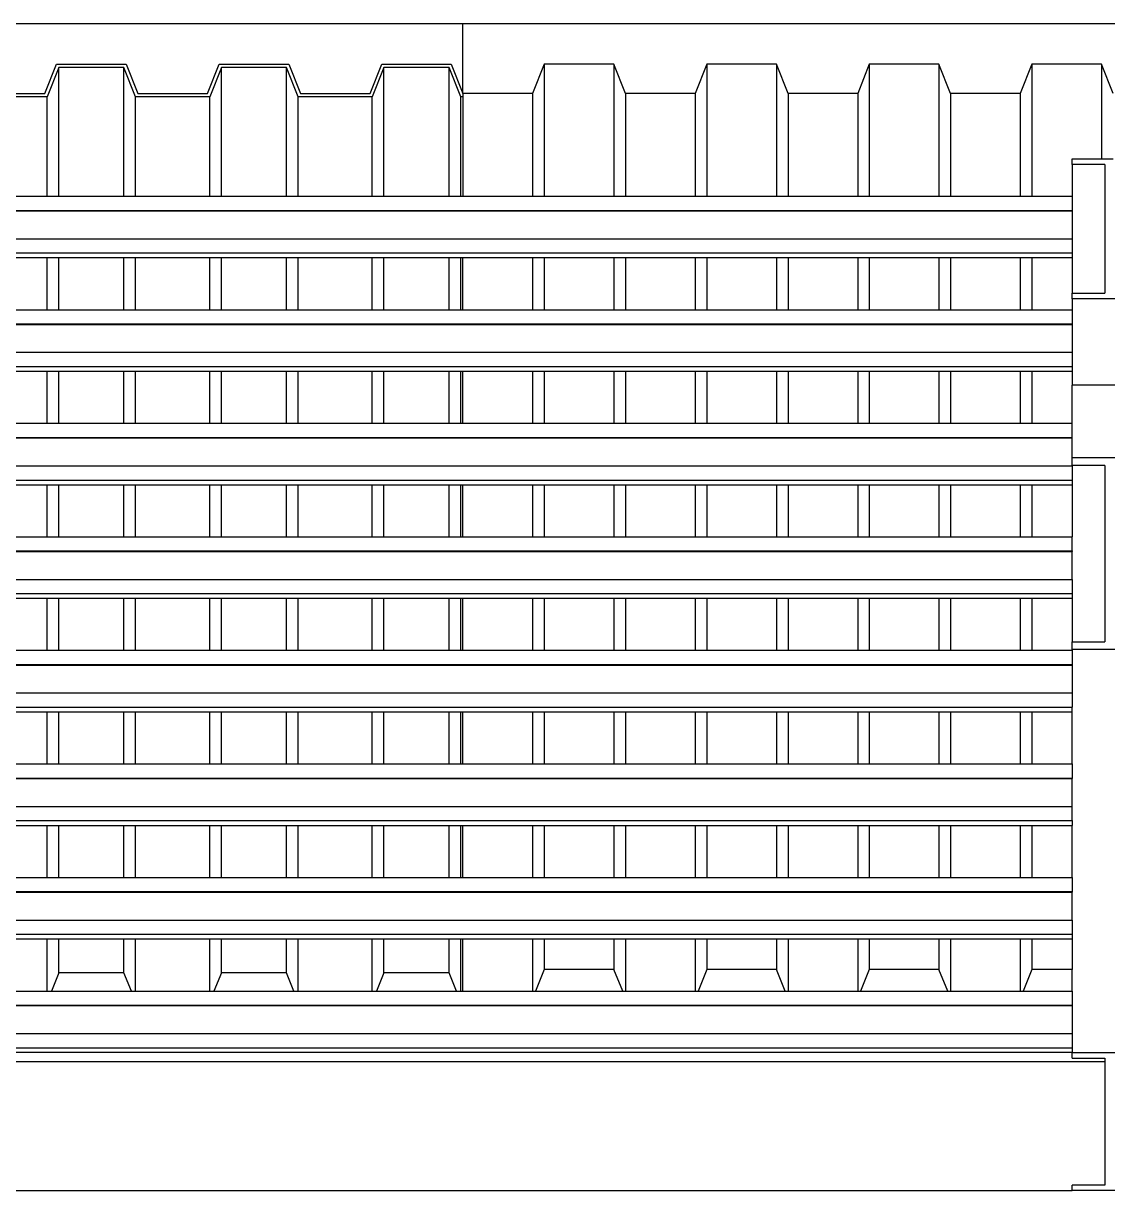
# Model space of a CAD drawing. Extents: x -35.6 to 35.6, y -12.2 to 13.4.
# Drawn here: x -1.867 to 0.016, y 10.833 to 12.861 of the extents above; entities that cross this region are included whole.
import ezdxf

# ---------------------------------------------------------------- set-up
doc = ezdxf.new("R2010")
doc.units = 0
doc.layers.get('0').update_dxf_attribs({"linetype": 'CONTINUOUS'})
doc.layers.add('SECTIONCUTEDGES', color=7, linetype='CONTINUOUS')

msp = doc.modelspace()

# ---------------------------------------------------------------- linework, layer by layer
for p, q in [((-1.8058, 12.5607), (-1.8058, 12.7841)), ((-1.6926, 12.5607), (-1.6926, 12.7841)), ((-1.5234, 12.5607), (-1.5234, 12.7841)), ((-1.4102, 12.5607), (-1.4102, 12.7841)), ((-1.241, 12.5607), (-1.241, 12.7841)), ((-1.1278, 12.5607), (-1.1278, 12.7841)), ((-0.9625, 12.7899), (-0.9625, 12.5607)), ((-0.8415, 12.7899), (-0.8415, 12.5607)), ((-0.6801, 12.7899), (-0.6801, 12.5607)), ((-0.5591, 12.7899), (-0.5591, 12.5607)), ((-0.3977, 12.7899), (-0.3977, 12.5607)), ((-0.2767, 12.7899), (-0.2767, 12.5607)), ((-0.1153, 12.7899), (-0.1153, 12.5607)), ((0.0058, 12.7899), (0.0058, 12.6254)), ((-0.9827, 12.7392), (-0.9827, 12.5607)), ((-0.8213, 12.7392), (-0.8213, 12.5607)), ((-0.7003, 12.7392), (-0.7003, 12.5607)), ((-0.5389, 12.7392), (-0.5389, 12.5607)), ((-0.4179, 12.7392), (-0.4179, 12.5607)), ((-0.2565, 12.7392), (-0.2565, 12.5607)), ((-0.1354, 12.7392), (-0.1354, 12.5607)), ((-1.826, 12.5607), (-1.826, 12.7334)), ((-1.6725, 12.5607), (-1.6725, 12.7334)), ((-1.5436, 12.5607), (-1.5436, 12.7334)), ((-1.39, 12.5607), (-1.39, 12.7334)), ((-1.2612, 12.5607), (-1.2612, 12.7334)), ((-1.1076, 12.5607), (-1.1076, 12.7334)), ((-1.1037, 12.7334), (-1.1037, 12.5607)), ((-0.0452, 12.6154), (-0.0452, 12.5607)), ((-1.9549, 12.5607), (-1.826, 12.5607)), ((-1.826, 12.5607), (-1.8058, 12.5607)), ((-1.8058, 12.5607), (-1.6926, 12.5607)), ((-1.6926, 12.5607), (-1.6725, 12.5607)), ((-1.6725, 12.5607), (-1.5436, 12.5607)), ((-1.5436, 12.5607), (-1.5234, 12.5607)), ((-1.5234, 12.5607), (-1.4102, 12.5607)), ((-1.4102, 12.5607), (-1.39, 12.5607)), ((-1.39, 12.5607), (-1.2612, 12.5607)), ((-1.2612, 12.5607), (-1.241, 12.5607)), ((-1.241, 12.5607), (-1.1278, 12.5607)), ((-1.1278, 12.5607), (-1.1076, 12.5607)), ((-1.1076, 12.5607), (-1.1037, 12.5607)), ((-1.1037, 12.5607), (-0.9827, 12.5607)), ((-0.9827, 12.5607), (-0.9625, 12.5607)), ((-0.9625, 12.5607), (-0.8415, 12.5607)), ((-0.8415, 12.5607), (-0.8213, 12.5607)), ((-0.8213, 12.5607), (-0.7003, 12.5607)), ((-0.7003, 12.5607), (-0.6801, 12.5607)), ((-0.6801, 12.5607), (-0.5591, 12.5607)), ((-0.5591, 12.5607), (-0.5389, 12.5607)), ((-0.5389, 12.5607), (-0.4179, 12.5607)), ((-0.4179, 12.5607), (-0.3977, 12.5607)), ((-0.3977, 12.5607), (-0.2767, 12.5607)), ((-0.2767, 12.5607), (-0.2565, 12.5607)), ((-0.2565, 12.5607), (-0.1354, 12.5607)), ((-0.1354, 12.5607), (-0.1153, 12.5607)), ((-0.1153, 12.5607), (-0.0452, 12.5607)), ((-0.0452, 12.5607), (-0.0452, 12.536)), ((-3.6752, 12.536), (-0.0452, 12.536)), ((-3.6752, 12.5352), (-0.0452, 12.5352)), ((-0.0452, 12.536), (-0.0452, 12.5352)), ((-0.0452, 12.5352), (-0.0452, 12.4867)), ((-3.6752, 12.4867), (-0.0452, 12.4867)), ((-0.0452, 12.4867), (-0.0452, 12.4621)), ((-3.6752, 12.4621), (-0.0452, 12.4621)), ((-1.9549, 12.4538), (-1.826, 12.4538)), ((-1.826, 12.3634), (-1.826, 12.4538)), ((-1.826, 12.4538), (-1.8058, 12.4538)), ((-1.8058, 12.3634), (-1.8058, 12.4538)), ((-1.8058, 12.4538), (-1.6926, 12.4538)), ((-1.6926, 12.3634), (-1.6926, 12.4538)), ((-1.6926, 12.4538), (-1.6725, 12.4538)), ((-1.6725, 12.3634), (-1.6725, 12.4538)), ((-1.6725, 12.4538), (-1.5436, 12.4538)), ((-1.5436, 12.3634), (-1.5436, 12.4538)), ((-1.5436, 12.4538), (-1.5234, 12.4538)), ((-1.5234, 12.3634), (-1.5234, 12.4538)), ((-1.5234, 12.4538), (-1.4102, 12.4538)), ((-1.4102, 12.3634), (-1.4102, 12.4538)), ((-1.4102, 12.4538), (-1.39, 12.4538)), ((-1.39, 12.3634), (-1.39, 12.4538)), ((-1.39, 12.4538), (-1.2612, 12.4538)), ((-1.2612, 12.3634), (-1.2612, 12.4538)), ((-1.2612, 12.4538), (-1.241, 12.4538)), ((-1.241, 12.3634), (-1.241, 12.4538)), ((-1.241, 12.4538), (-1.1278, 12.4538)), ((-1.1278, 12.3634), (-1.1278, 12.4538)), ((-1.1278, 12.4538), (-1.1076, 12.4538)), ((-1.1076, 12.3634), (-1.1076, 12.4538)), ((-1.1076, 12.4538), (-1.1037, 12.4538)), ((-1.1037, 12.3634), (-1.1037, 12.4538)), ((-1.1037, 12.4538), (-0.9827, 12.4538)), ((-0.9827, 12.4538), (-0.9827, 12.3634)), ((-0.9827, 12.4538), (-0.9625, 12.4538)), ((-0.9625, 12.4538), (-0.9625, 12.3634)), ((-0.9625, 12.4538), (-0.8415, 12.4538)), ((-0.8415, 12.4538), (-0.8415, 12.3634)), ((-0.8415, 12.4538), (-0.8213, 12.4538)), ((-0.8213, 12.4538), (-0.8213, 12.3634)), ((-0.8213, 12.4538), (-0.7003, 12.4538)), ((-0.7003, 12.4538), (-0.7003, 12.3634)), ((-0.7003, 12.4538), (-0.6801, 12.4538)), ((-0.6801, 12.4538), (-0.6801, 12.3634)), ((-0.6801, 12.4538), (-0.5591, 12.4538)), ((-0.5591, 12.4538), (-0.5591, 12.3634)), ((-0.5591, 12.4538), (-0.5389, 12.4538)), ((-0.5389, 12.4538), (-0.5389, 12.3634)), ((-0.5389, 12.4538), (-0.4179, 12.4538)), ((-0.4179, 12.4538), (-0.4179, 12.3634)), ((-0.4179, 12.4538), (-0.3977, 12.4538)), ((-0.3977, 12.4538), (-0.3977, 12.3634)), ((-0.3977, 12.4538), (-0.2767, 12.4538)), ((-0.2767, 12.4538), (-0.2767, 12.3634)), ((-0.2767, 12.4538), (-0.2565, 12.4538)), ((-0.2565, 12.4538), (-0.2565, 12.3634)), ((-0.2565, 12.4538), (-0.1354, 12.4538)), ((-0.1354, 12.4538), (-0.1354, 12.3634)), ((-0.1354, 12.4538), (-0.1153, 12.4538)), ((-0.1153, 12.4538), (-0.1153, 12.3634)), ((-0.1153, 12.4538), (-0.0452, 12.4538)), ((-0.0452, 12.4621), (-0.0452, 12.4538)), ((-0.0452, 12.4538), (-0.0452, 12.392)), ((-0.0452, 12.3821), (-0.0452, 12.3634)), ((-1.9549, 12.3634), (-1.826, 12.3634)), ((-1.826, 12.3634), (-1.8058, 12.3634)), ((-1.8058, 12.3634), (-1.6926, 12.3634)), ((-1.6926, 12.3634), (-1.6725, 12.3634)), ((-1.6725, 12.3634), (-1.5436, 12.3634)), ((-1.5436, 12.3634), (-1.5234, 12.3634)), ((-1.5234, 12.3634), (-1.4102, 12.3634)), ((-1.4102, 12.3634), (-1.39, 12.3634)), ((-1.39, 12.3634), (-1.2612, 12.3634)), ((-1.2612, 12.3634), (-1.241, 12.3634)), ((-1.241, 12.3634), (-1.1278, 12.3634)), ((-1.1278, 12.3634), (-1.1076, 12.3634)), ((-1.1076, 12.3634), (-1.1037, 12.3634)), ((-1.1037, 12.3634), (-0.9827, 12.3634)), ((-0.9827, 12.3634), (-0.9625, 12.3634)), ((-0.9625, 12.3634), (-0.8415, 12.3634)), ((-0.8415, 12.3634), (-0.8213, 12.3634)), ((-0.8213, 12.3634), (-0.7003, 12.3634)), ((-0.7003, 12.3634), (-0.6801, 12.3634)), ((-0.6801, 12.3634), (-0.5591, 12.3634)), ((-0.5591, 12.3634), (-0.5389, 12.3634)), ((-0.5389, 12.3634), (-0.4179, 12.3634)), ((-0.4179, 12.3634), (-0.3977, 12.3634)), ((-0.3977, 12.3634), (-0.2767, 12.3634)), ((-0.2767, 12.3634), (-0.2565, 12.3634)), ((-0.2565, 12.3634), (-0.1354, 12.3634)), ((-0.1354, 12.3634), (-0.1153, 12.3634)), ((-0.1153, 12.3634), (-0.0452, 12.3634)), ((-0.0452, 12.3634), (-0.0452, 12.3388)), ((-3.6752, 12.3388), (-0.0452, 12.3388)), ((-3.6752, 12.3379), (-0.0452, 12.3379)), ((-0.0452, 12.3388), (-0.0452, 12.3379)), ((-0.0452, 12.3379), (-0.0452, 12.2894)), ((-3.6752, 12.2894), (-0.0452, 12.2894)), ((-0.0452, 12.2894), (-0.0452, 12.2648)), ((-3.6752, 12.2648), (-0.0452, 12.2648)), ((-1.9549, 12.2566), (-1.826, 12.2566)), ((-1.826, 12.1661), (-1.826, 12.2566)), ((-1.826, 12.2566), (-1.8058, 12.2566)), ((-1.8058, 12.1661), (-1.8058, 12.2566)), ((-1.8058, 12.2566), (-1.6926, 12.2566)), ((-1.6926, 12.1661), (-1.6926, 12.2566)), ((-1.6926, 12.2566), (-1.6725, 12.2566)), ((-1.6725, 12.1661), (-1.6725, 12.2566)), ((-1.6725, 12.2566), (-1.5436, 12.2566)), ((-1.5436, 12.1661), (-1.5436, 12.2566)), ((-1.5436, 12.2566), (-1.5234, 12.2566)), ((-1.5234, 12.1661), (-1.5234, 12.2566)), ((-1.5234, 12.2566), (-1.4102, 12.2566)), ((-1.4102, 12.1661), (-1.4102, 12.2566)), ((-1.4102, 12.2566), (-1.39, 12.2566)), ((-1.39, 12.1661), (-1.39, 12.2566)), ((-1.39, 12.2566), (-1.2612, 12.2566)), ((-1.2612, 12.1661), (-1.2612, 12.2566)), ((-1.2612, 12.2566), (-1.241, 12.2566)), ((-1.241, 12.1661), (-1.241, 12.2566)), ((-1.241, 12.2566), (-1.1278, 12.2566)), ((-1.1278, 12.1661), (-1.1278, 12.2566)), ((-1.1278, 12.2566), (-1.1076, 12.2566)), ((-1.1076, 12.1661), (-1.1076, 12.2566)), ((-1.1076, 12.2566), (-1.1037, 12.2566)), ((-1.1037, 12.1661), (-1.1037, 12.2566)), ((-1.1037, 12.2566), (-0.9827, 12.2566)), ((-0.9827, 12.2566), (-0.9827, 12.1661)), ((-0.9827, 12.2566), (-0.9625, 12.2566)), ((-0.9625, 12.2566), (-0.9625, 12.1661)), ((-0.9625, 12.2566), (-0.8415, 12.2566)), ((-0.8415, 12.2566), (-0.8415, 12.1661)), ((-0.8415, 12.2566), (-0.8213, 12.2566)), ((-0.8213, 12.2566), (-0.8213, 12.1661)), ((-0.8213, 12.2566), (-0.7003, 12.2566)), ((-0.7003, 12.2566), (-0.7003, 12.1661)), ((-0.7003, 12.2566), (-0.6801, 12.2566)), ((-0.6801, 12.2566), (-0.6801, 12.1661)), ((-0.6801, 12.2566), (-0.5591, 12.2566)), ((-0.5591, 12.2566), (-0.5591, 12.1661)), ((-0.5591, 12.2566), (-0.5389, 12.2566)), ((-0.5389, 12.2566), (-0.5389, 12.1661)), ((-0.5389, 12.2566), (-0.4179, 12.2566)), ((-0.4179, 12.2566), (-0.4179, 12.1661)), ((-0.4179, 12.2566), (-0.3977, 12.2566)), ((-0.3977, 12.2566), (-0.3977, 12.1661)), ((-0.3977, 12.2566), (-0.2767, 12.2566)), ((-0.2767, 12.2566), (-0.2767, 12.1661)), ((-0.2767, 12.2566), (-0.2565, 12.2566)), ((-0.2565, 12.2566), (-0.2565, 12.1661)), ((-0.2565, 12.2566), (-0.1354, 12.2566)), ((-0.1354, 12.2566), (-0.1354, 12.1661)), ((-0.1354, 12.2566), (-0.1153, 12.2566)), ((-0.1153, 12.2566), (-0.1153, 12.1661)), ((-0.1153, 12.2566), (-0.0452, 12.2566)), ((-0.0452, 12.2648), (-0.0452, 12.2566)), ((-0.0452, 12.2566), (-0.0452, 12.2324)), ((0.0748, 12.2324), (-0.0452, 12.2324)), ((-0.0452, 12.1661), (-0.0452, 12.2324)), ((-1.9549, 12.1661), (-1.826, 12.1661)), ((-1.826, 12.1661), (-1.8058, 12.1661)), ((-1.8058, 12.1661), (-1.6926, 12.1661)), ((-1.6926, 12.1661), (-1.6725, 12.1661)), ((-1.6725, 12.1661), (-1.5436, 12.1661)), ((-1.5436, 12.1661), (-1.5234, 12.1661)), ((-1.5234, 12.1661), (-1.4102, 12.1661)), ((-1.4102, 12.1661), (-1.39, 12.1661)), ((-1.39, 12.1661), (-1.2612, 12.1661)), ((-1.2612, 12.1661), (-1.241, 12.1661)), ((-1.241, 12.1661), (-1.1278, 12.1661)), ((-1.1278, 12.1661), (-1.1076, 12.1661)), ((-1.1076, 12.1661), (-1.1037, 12.1661)), ((-1.1037, 12.1661), (-0.9827, 12.1661)), ((-0.9827, 12.1661), (-0.9625, 12.1661)), ((-0.9625, 12.1661), (-0.8415, 12.1661)), ((-0.8415, 12.1661), (-0.8213, 12.1661)), ((-0.8213, 12.1661), (-0.7003, 12.1661)), ((-0.7003, 12.1661), (-0.6801, 12.1661)), ((-0.6801, 12.1661), (-0.5591, 12.1661)), ((-0.5591, 12.1661), (-0.5389, 12.1661)), ((-0.5389, 12.1661), (-0.4179, 12.1661)), ((-0.4179, 12.1661), (-0.3977, 12.1661)), ((-0.3977, 12.1661), (-0.2767, 12.1661)), ((-0.2767, 12.1661), (-0.2565, 12.1661)), ((-0.2565, 12.1661), (-0.1354, 12.1661)), ((-0.1354, 12.1661), (-0.1153, 12.1661)), ((-0.1153, 12.1661), (-0.0452, 12.1661)), ((-0.0452, 12.1415), (-0.0452, 12.1661)), ((-3.6752, 12.1415), (-0.0452, 12.1415)), ((-3.6752, 12.1407), (-0.0452, 12.1407)), ((-0.0452, 12.1407), (-0.0452, 12.1415)), ((-0.0452, 12.1064), (-0.0452, 12.1407)), ((-3.6752, 12.0922), (-0.0452, 12.0922)), ((-0.0452, 12.0928), (-0.0452, 12.0922)), ((-0.0452, 12.0922), (-0.0452, 12.0675)), ((-3.6752, 12.0675), (-0.0452, 12.0675)), ((-0.0452, 12.0675), (-0.0452, 12.0593)), ((-1.9549, 12.0593), (-1.826, 12.0593)), ((-1.826, 11.9689), (-1.826, 12.0593)), ((-1.826, 12.0593), (-1.8058, 12.0593)), ((-1.8058, 11.9689), (-1.8058, 12.0593)), ((-1.8058, 12.0593), (-1.6926, 12.0593)), ((-1.6926, 11.9689), (-1.6926, 12.0593)), ((-1.6926, 12.0593), (-1.6725, 12.0593)), ((-1.6725, 11.9689), (-1.6725, 12.0593)), ((-1.6725, 12.0593), (-1.5436, 12.0593)), ((-1.5436, 11.9689), (-1.5436, 12.0593)), ((-1.5436, 12.0593), (-1.5234, 12.0593)), ((-1.5234, 11.9689), (-1.5234, 12.0593)), ((-1.5234, 12.0593), (-1.4102, 12.0593)), ((-1.4102, 11.9689), (-1.4102, 12.0593)), ((-1.4102, 12.0593), (-1.39, 12.0593)), ((-1.39, 11.9689), (-1.39, 12.0593)), ((-1.39, 12.0593), (-1.2612, 12.0593)), ((-1.2612, 11.9689), (-1.2612, 12.0593)), ((-1.2612, 12.0593), (-1.241, 12.0593)), ((-1.241, 11.9689), (-1.241, 12.0593)), ((-1.241, 12.0593), (-1.1278, 12.0593)), ((-1.1278, 11.9689), (-1.1278, 12.0593)), ((-1.1278, 12.0593), (-1.1076, 12.0593)), ((-1.1076, 11.9689), (-1.1076, 12.0593)), ((-1.1076, 12.0593), (-1.1037, 12.0593)), ((-1.1037, 11.9689), (-1.1037, 12.0593)), ((-1.1037, 12.0593), (-0.9827, 12.0593)), ((-0.9827, 12.0593), (-0.9827, 11.9689)), ((-0.9827, 12.0593), (-0.9625, 12.0593)), ((-0.9625, 12.0593), (-0.9625, 11.9689)), ((-0.9625, 12.0593), (-0.8415, 12.0593)), ((-0.8415, 12.0593), (-0.8415, 11.9689)), ((-0.8415, 12.0593), (-0.8213, 12.0593)), ((-0.8213, 12.0593), (-0.8213, 11.9689)), ((-0.8213, 12.0593), (-0.7003, 12.0593)), ((-0.7003, 12.0593), (-0.7003, 11.9689)), ((-0.7003, 12.0593), (-0.6801, 12.0593)), ((-0.6801, 12.0593), (-0.6801, 11.9689)), ((-0.6801, 12.0593), (-0.5591, 12.0593)), ((-0.5591, 12.0593), (-0.5591, 11.9689)), ((-0.5591, 12.0593), (-0.5389, 12.0593)), ((-0.5389, 12.0593), (-0.5389, 11.9689)), ((-0.5389, 12.0593), (-0.4179, 12.0593)), ((-0.4179, 12.0593), (-0.4179, 11.9689)), ((-0.4179, 12.0593), (-0.3977, 12.0593)), ((-0.3977, 12.0593), (-0.3977, 11.9689)), ((-0.3977, 12.0593), (-0.2767, 12.0593)), ((-0.2767, 12.0593), (-0.2767, 11.9689)), ((-0.2767, 12.0593), (-0.2565, 12.0593)), ((-0.2565, 12.0593), (-0.2565, 11.9689)), ((-0.2565, 12.0593), (-0.1354, 12.0593)), ((-0.1354, 12.0593), (-0.1354, 11.9689)), ((-0.1354, 12.0593), (-0.1153, 12.0593)), ((-0.1153, 12.0593), (-0.1153, 11.9689)), ((-0.1153, 12.0593), (-0.0452, 12.0593)), ((-0.0452, 12.0593), (-0.0452, 11.9689)), ((-1.9549, 11.9689), (-1.826, 11.9689)), ((-1.826, 11.9689), (-1.8058, 11.9689)), ((-1.8058, 11.9689), (-1.6926, 11.9689)), ((-1.6926, 11.9689), (-1.6725, 11.9689)), ((-1.6725, 11.9689), (-1.5436, 11.9689)), ((-1.5436, 11.9689), (-1.5234, 11.9689)), ((-1.5234, 11.9689), (-1.4102, 11.9689)), ((-1.4102, 11.9689), (-1.39, 11.9689)), ((-1.39, 11.9689), (-1.2612, 11.9689)), ((-1.2612, 11.9689), (-1.241, 11.9689)), ((-1.241, 11.9689), (-1.1278, 11.9689)), ((-1.1278, 11.9689), (-1.1076, 11.9689)), ((-1.1076, 11.9689), (-1.1037, 11.9689)), ((-1.1037, 11.9689), (-0.9827, 11.9689)), ((-0.9827, 11.9689), (-0.9625, 11.9689)), ((-0.9625, 11.9689), (-0.8415, 11.9689)), ((-0.8415, 11.9689), (-0.8213, 11.9689)), ((-0.8213, 11.9689), (-0.7003, 11.9689)), ((-0.7003, 11.9689), (-0.6801, 11.9689)), ((-0.6801, 11.9689), (-0.5591, 11.9689)), ((-0.5591, 11.9689), (-0.5389, 11.9689)), ((-0.5389, 11.9689), (-0.4179, 11.9689)), ((-0.4179, 11.9689), (-0.3977, 11.9689)), ((-0.3977, 11.9689), (-0.2767, 11.9689)), ((-0.2767, 11.9689), (-0.2565, 11.9689)), ((-0.2565, 11.9689), (-0.1354, 11.9689)), ((-0.1354, 11.9689), (-0.1153, 11.9689)), ((-0.1153, 11.9689), (-0.0452, 11.9689)), ((-0.0452, 11.9442), (-0.0452, 11.9689)), ((-3.6752, 11.9442), (-0.0452, 11.9442)), ((-3.6752, 11.9434), (-0.0452, 11.9434)), ((-0.0452, 11.9442), (-0.0452, 11.9434)), ((-0.0452, 11.8949), (-0.0452, 11.9434)), ((-3.6752, 11.8949), (-0.0452, 11.8949)), ((-0.0452, 11.8949), (-0.0452, 11.8702)), ((-3.6752, 11.8702), (-0.0452, 11.8702)), ((-0.0452, 11.8702), (-0.0452, 11.862)), ((-1.9549, 11.862), (-1.826, 11.862)), ((-1.826, 11.7716), (-1.826, 11.862)), ((-1.826, 11.862), (-1.8058, 11.862)), ((-1.8058, 11.7716), (-1.8058, 11.862)), ((-1.8058, 11.862), (-1.6926, 11.862)), ((-1.6926, 11.7716), (-1.6926, 11.862)), ((-1.6926, 11.862), (-1.6725, 11.862)), ((-1.6725, 11.7716), (-1.6725, 11.862)), ((-1.6725, 11.862), (-1.5436, 11.862)), ((-1.5436, 11.7716), (-1.5436, 11.862)), ((-1.5436, 11.862), (-1.5234, 11.862)), ((-1.5234, 11.7716), (-1.5234, 11.862)), ((-1.5234, 11.862), (-1.4102, 11.862)), ((-1.4102, 11.7716), (-1.4102, 11.862)), ((-1.4102, 11.862), (-1.39, 11.862)), ((-1.39, 11.7716), (-1.39, 11.862)), ((-1.39, 11.862), (-1.2612, 11.862)), ((-1.2612, 11.7716), (-1.2612, 11.862)), ((-1.2612, 11.862), (-1.241, 11.862)), ((-1.241, 11.7716), (-1.241, 11.862)), ((-1.241, 11.862), (-1.1278, 11.862)), ((-1.1278, 11.7716), (-1.1278, 11.862)), ((-1.1278, 11.862), (-1.1076, 11.862)), ((-1.1076, 11.7716), (-1.1076, 11.862)), ((-1.1076, 11.862), (-1.1037, 11.862)), ((-1.1037, 11.7716), (-1.1037, 11.862)), ((-1.1037, 11.862), (-0.9827, 11.862)), ((-0.9827, 11.862), (-0.9827, 11.7716)), ((-0.9827, 11.862), (-0.9625, 11.862)), ((-0.9625, 11.862), (-0.9625, 11.7716)), ((-0.9625, 11.862), (-0.8415, 11.862)), ((-0.8415, 11.862), (-0.8415, 11.7716)), ((-0.8415, 11.862), (-0.8213, 11.862)), ((-0.8213, 11.862), (-0.8213, 11.7716)), ((-0.8213, 11.862), (-0.7003, 11.862)), ((-0.7003, 11.862), (-0.7003, 11.7716)), ((-0.7003, 11.862), (-0.6801, 11.862)), ((-0.6801, 11.862), (-0.6801, 11.7716)), ((-0.6801, 11.862), (-0.5591, 11.862)), ((-0.5591, 11.862), (-0.5591, 11.7716)), ((-0.5591, 11.862), (-0.5389, 11.862)), ((-0.5389, 11.862), (-0.5389, 11.7716)), ((-0.5389, 11.862), (-0.4179, 11.862)), ((-0.4179, 11.862), (-0.4179, 11.7716)), ((-0.4179, 11.862), (-0.3977, 11.862)), ((-0.3977, 11.862), (-0.3977, 11.7716)), ((-0.3977, 11.862), (-0.2767, 11.862)), ((-0.2767, 11.862), (-0.2767, 11.7716)), ((-0.2767, 11.862), (-0.2565, 11.862)), ((-0.2565, 11.862), (-0.2565, 11.7716)), ((-0.2565, 11.862), (-0.1354, 11.862)), ((-0.1354, 11.862), (-0.1354, 11.7716)), ((-0.1354, 11.862), (-0.1153, 11.862)), ((-0.1153, 11.862), (-0.1153, 11.7716)), ((-0.1153, 11.862), (-0.0452, 11.862)), ((-0.0452, 11.862), (-0.0452, 11.7865)), ((-1.9549, 11.7716), (-1.826, 11.7716)), ((-1.826, 11.7716), (-1.8058, 11.7716)), ((-1.8058, 11.7716), (-1.6926, 11.7716)), ((-1.6926, 11.7716), (-1.6725, 11.7716)), ((-1.6725, 11.7716), (-1.5436, 11.7716)), ((-1.5436, 11.7716), (-1.5234, 11.7716)), ((-1.5234, 11.7716), (-1.4102, 11.7716)), ((-1.4102, 11.7716), (-1.39, 11.7716)), ((-1.39, 11.7716), (-1.2612, 11.7716)), ((-1.2612, 11.7716), (-1.241, 11.7716)), ((-1.241, 11.7716), (-1.1278, 11.7716)), ((-1.1278, 11.7716), (-1.1076, 11.7716)), ((-1.1076, 11.7716), (-1.1037, 11.7716)), ((-1.1037, 11.7716), (-0.9827, 11.7716)), ((-0.9827, 11.7716), (-0.9625, 11.7716)), ((-0.9625, 11.7716), (-0.8415, 11.7716)), ((-0.8415, 11.7716), (-0.8213, 11.7716)), ((-0.8213, 11.7716), (-0.7003, 11.7716)), ((-0.7003, 11.7716), (-0.6801, 11.7716)), ((-0.6801, 11.7716), (-0.5591, 11.7716)), ((-0.5591, 11.7716), (-0.5389, 11.7716)), ((-0.5389, 11.7716), (-0.4179, 11.7716)), ((-0.4179, 11.7716), (-0.3977, 11.7716)), ((-0.3977, 11.7716), (-0.2767, 11.7716)), ((-0.2767, 11.7716), (-0.2565, 11.7716)), ((-0.2565, 11.7716), (-0.1354, 11.7716)), ((-0.1354, 11.7716), (-0.1153, 11.7716)), ((-0.1153, 11.7716), (-0.0452, 11.7716)), ((-0.0452, 11.7716), (-0.0452, 11.7729)), ((-0.0452, 11.7716), (-0.0452, 11.7469)), ((-3.6752, 11.7469), (-0.0452, 11.7469)), ((-3.6752, 11.7461), (-0.0452, 11.7461)), ((-0.0452, 11.7469), (-0.0452, 11.7461)), ((-0.0452, 11.7461), (-0.0452, 11.6976)), ((-3.6752, 11.6976), (-0.0452, 11.6976)), ((-0.0452, 11.6976), (-0.0452, 11.6729)), ((-3.6752, 11.6729), (-0.0452, 11.6729)), ((-1.9549, 11.6647), (-1.826, 11.6647)), ((-1.826, 11.5743), (-1.826, 11.6647)), ((-1.826, 11.6647), (-1.8058, 11.6647)), ((-1.8058, 11.5743), (-1.8058, 11.6647)), ((-1.8058, 11.6647), (-1.6926, 11.6647)), ((-1.6926, 11.5743), (-1.6926, 11.6647)), ((-1.6926, 11.6647), (-1.6725, 11.6647)), ((-1.6725, 11.5743), (-1.6725, 11.6647)), ((-1.6725, 11.6647), (-1.5436, 11.6647)), ((-1.5436, 11.5743), (-1.5436, 11.6647)), ((-1.5436, 11.6647), (-1.5234, 11.6647)), ((-1.5234, 11.5743), (-1.5234, 11.6647)), ((-1.5234, 11.6647), (-1.4102, 11.6647)), ((-1.4102, 11.5743), (-1.4102, 11.6647)), ((-1.4102, 11.6647), (-1.39, 11.6647)), ((-1.39, 11.5743), (-1.39, 11.6647)), ((-1.39, 11.6647), (-1.2612, 11.6647)), ((-1.2612, 11.5743), (-1.2612, 11.6647)), ((-1.2612, 11.6647), (-1.241, 11.6647)), ((-1.241, 11.5743), (-1.241, 11.6647)), ((-1.241, 11.6647), (-1.1278, 11.6647)), ((-1.1278, 11.5743), (-1.1278, 11.6647)), ((-1.1278, 11.6647), (-1.1076, 11.6647)), ((-1.1076, 11.5743), (-1.1076, 11.6647)), ((-1.1076, 11.6647), (-1.1037, 11.6647)), ((-1.1037, 11.5743), (-1.1037, 11.6647)), ((-1.1037, 11.6647), (-0.9827, 11.6647)), ((-0.9827, 11.6647), (-0.9827, 11.5743)), ((-0.9827, 11.6647), (-0.9625, 11.6647)), ((-0.9625, 11.6647), (-0.9625, 11.5743)), ((-0.9625, 11.6647), (-0.8415, 11.6647)), ((-0.8415, 11.6647), (-0.8415, 11.5743)), ((-0.8415, 11.6647), (-0.8213, 11.6647)), ((-0.8213, 11.6647), (-0.8213, 11.5743)), ((-0.8213, 11.6647), (-0.7003, 11.6647)), ((-0.7003, 11.6647), (-0.7003, 11.5743)), ((-0.7003, 11.6647), (-0.6801, 11.6647)), ((-0.6801, 11.6647), (-0.6801, 11.5743)), ((-0.6801, 11.6647), (-0.5591, 11.6647)), ((-0.5591, 11.6647), (-0.5591, 11.5743)), ((-0.5591, 11.6647), (-0.5389, 11.6647)), ((-0.5389, 11.6647), (-0.5389, 11.5743)), ((-0.5389, 11.6647), (-0.4179, 11.6647)), ((-0.4179, 11.6647), (-0.4179, 11.5743)), ((-0.4179, 11.6647), (-0.3977, 11.6647)), ((-0.3977, 11.6647), (-0.3977, 11.5743)), ((-0.3977, 11.6647), (-0.2767, 11.6647)), ((-0.2767, 11.6647), (-0.2767, 11.5743)), ((-0.2767, 11.6647), (-0.2565, 11.6647)), ((-0.2565, 11.6647), (-0.2565, 11.5743)), ((-0.2565, 11.6647), (-0.1354, 11.6647)), ((-0.1354, 11.6647), (-0.1354, 11.5743)), ((-0.1354, 11.6647), (-0.1153, 11.6647)), ((-0.1153, 11.6647), (-0.1153, 11.5743)), ((-0.1153, 11.6647), (-0.0452, 11.6647)), ((-0.0452, 11.6647), (-0.0452, 11.6729)), ((-0.0452, 11.5743), (-0.0452, 11.6647)), ((-1.9549, 11.5743), (-1.826, 11.5743)), ((-1.826, 11.5743), (-1.8058, 11.5743)), ((-1.8058, 11.5743), (-1.6926, 11.5743)), ((-1.6926, 11.5743), (-1.6725, 11.5743)), ((-1.6725, 11.5743), (-1.5436, 11.5743)), ((-1.5436, 11.5743), (-1.5234, 11.5743)), ((-1.5234, 11.5743), (-1.4102, 11.5743)), ((-1.4102, 11.5743), (-1.39, 11.5743)), ((-1.39, 11.5743), (-1.2612, 11.5743)), ((-1.2612, 11.5743), (-1.241, 11.5743)), ((-1.241, 11.5743), (-1.1278, 11.5743)), ((-1.1278, 11.5743), (-1.1076, 11.5743)), ((-1.1076, 11.5743), (-1.1037, 11.5743)), ((-1.1037, 11.5743), (-0.9827, 11.5743)), ((-0.9827, 11.5743), (-0.9625, 11.5743)), ((-0.9625, 11.5743), (-0.8415, 11.5743)), ((-0.8415, 11.5743), (-0.8213, 11.5743)), ((-0.8213, 11.5743), (-0.7003, 11.5743)), ((-0.7003, 11.5743), (-0.6801, 11.5743)), ((-0.6801, 11.5743), (-0.5591, 11.5743)), ((-0.5591, 11.5743), (-0.5389, 11.5743)), ((-0.5389, 11.5743), (-0.4179, 11.5743)), ((-0.4179, 11.5743), (-0.3977, 11.5743)), ((-0.3977, 11.5743), (-0.2767, 11.5743)), ((-0.2767, 11.5743), (-0.2565, 11.5743)), ((-0.2565, 11.5743), (-0.1354, 11.5743)), ((-0.1354, 11.5743), (-0.1153, 11.5743)), ((-0.1153, 11.5743), (-0.0452, 11.5743)), ((-0.0452, 11.5743), (-0.0452, 11.5496)), ((-3.6752, 11.5496), (-0.0452, 11.5496)), ((-3.6752, 11.5488), (-0.0452, 11.5488)), ((-0.0452, 11.5496), (-0.0452, 11.5488)), ((-0.0452, 11.5003), (-0.0452, 11.5488)), ((-3.6752, 11.5003), (-0.0452, 11.5003)), ((-0.0452, 11.4757), (-0.0452, 11.5003)), ((-3.6752, 11.4757), (-0.0452, 11.4757)), ((-1.9549, 11.4674), (-1.826, 11.4674)), ((-1.826, 11.377), (-1.826, 11.4674)), ((-1.826, 11.4674), (-1.8058, 11.4674)), ((-1.8058, 11.377), (-1.8058, 11.4674)), ((-1.8058, 11.4674), (-1.6926, 11.4674)), ((-1.6926, 11.377), (-1.6926, 11.4674)), ((-1.6926, 11.4674), (-1.6725, 11.4674)), ((-1.6725, 11.377), (-1.6725, 11.4674)), ((-1.6725, 11.4674), (-1.5436, 11.4674)), ((-1.5436, 11.377), (-1.5436, 11.4674)), ((-1.5436, 11.4674), (-1.5234, 11.4674)), ((-1.5234, 11.377), (-1.5234, 11.4674)), ((-1.5234, 11.4674), (-1.4102, 11.4674)), ((-1.4102, 11.377), (-1.4102, 11.4674)), ((-1.4102, 11.4674), (-1.39, 11.4674)), ((-1.39, 11.377), (-1.39, 11.4674)), ((-1.39, 11.4674), (-1.2612, 11.4674)), ((-1.2612, 11.377), (-1.2612, 11.4674)), ((-1.2612, 11.4674), (-1.241, 11.4674)), ((-1.241, 11.377), (-1.241, 11.4674)), ((-1.241, 11.4674), (-1.1278, 11.4674)), ((-1.1278, 11.377), (-1.1278, 11.4674)), ((-1.1278, 11.4674), (-1.1076, 11.4674)), ((-1.1076, 11.377), (-1.1076, 11.4674)), ((-1.1076, 11.4674), (-1.1037, 11.4674)), ((-1.1037, 11.377), (-1.1037, 11.4674)), ((-1.1037, 11.4674), (-0.9827, 11.4674)), ((-0.9827, 11.4674), (-0.9827, 11.377)), ((-0.9827, 11.4674), (-0.9625, 11.4674)), ((-0.9625, 11.4674), (-0.9625, 11.377)), ((-0.9625, 11.4674), (-0.8415, 11.4674)), ((-0.8415, 11.4674), (-0.8415, 11.377)), ((-0.8415, 11.4674), (-0.8213, 11.4674)), ((-0.8213, 11.4674), (-0.8213, 11.377)), ((-0.8213, 11.4674), (-0.7003, 11.4674)), ((-0.7003, 11.4674), (-0.7003, 11.377)), ((-0.7003, 11.4674), (-0.6801, 11.4674)), ((-0.6801, 11.4674), (-0.6801, 11.377)), ((-0.6801, 11.4674), (-0.5591, 11.4674)), ((-0.5591, 11.4674), (-0.5591, 11.377)), ((-0.5591, 11.4674), (-0.5389, 11.4674)), ((-0.5389, 11.4674), (-0.5389, 11.377)), ((-0.5389, 11.4674), (-0.4179, 11.4674)), ((-0.4179, 11.4674), (-0.4179, 11.377)), ((-0.4179, 11.4674), (-0.3977, 11.4674)), ((-0.3977, 11.4674), (-0.3977, 11.377)), ((-0.3977, 11.4674), (-0.2767, 11.4674)), ((-0.2767, 11.4674), (-0.2767, 11.377)), ((-0.2767, 11.4674), (-0.2565, 11.4674)), ((-0.2565, 11.4674), (-0.2565, 11.377)), ((-0.2565, 11.4674), (-0.1354, 11.4674)), ((-0.1354, 11.4674), (-0.1354, 11.377)), ((-0.1354, 11.4674), (-0.1153, 11.4674)), ((-0.1153, 11.4674), (-0.1153, 11.377)), ((-0.1153, 11.4674), (-0.0452, 11.4674)), ((-0.0452, 11.4757), (-0.0452, 11.4674)), ((-0.0452, 11.377), (-0.0452, 11.4674)), ((-1.9549, 11.377), (-1.826, 11.377)), ((-1.826, 11.377), (-1.8058, 11.377)), ((-1.8058, 11.377), (-1.6926, 11.377)), ((-1.6926, 11.377), (-1.6725, 11.377)), ((-1.6725, 11.377), (-1.5436, 11.377)), ((-1.5436, 11.377), (-1.5234, 11.377)), ((-1.5234, 11.377), (-1.4102, 11.377)), ((-1.4102, 11.377), (-1.39, 11.377)), ((-1.39, 11.377), (-1.2612, 11.377)), ((-1.2612, 11.377), (-1.241, 11.377)), ((-1.241, 11.377), (-1.1278, 11.377)), ((-1.1278, 11.377), (-1.1076, 11.377)), ((-1.1076, 11.377), (-1.1037, 11.377)), ((-1.1037, 11.377), (-0.9827, 11.377)), ((-0.9827, 11.377), (-0.9625, 11.377)), ((-0.9625, 11.377), (-0.8415, 11.377)), ((-0.8415, 11.377), (-0.8213, 11.377)), ((-0.8213, 11.377), (-0.7003, 11.377)), ((-0.7003, 11.377), (-0.6801, 11.377)), ((-0.6801, 11.377), (-0.5591, 11.377)), ((-0.5591, 11.377), (-0.5389, 11.377)), ((-0.5389, 11.377), (-0.4179, 11.377)), ((-0.4179, 11.377), (-0.3977, 11.377)), ((-0.3977, 11.377), (-0.2767, 11.377)), ((-0.2767, 11.377), (-0.2565, 11.377)), ((-0.2565, 11.377), (-0.1354, 11.377)), ((-0.1354, 11.377), (-0.1153, 11.377)), ((-0.1153, 11.377), (-0.0452, 11.377)), ((-0.0452, 11.377), (-0.0452, 11.3524)), ((-3.6752, 11.3524), (-0.0452, 11.3524)), ((-3.6752, 11.3515), (-0.0452, 11.3515)), ((-0.0452, 11.3524), (-0.0452, 11.3515)), ((-0.0452, 11.303), (-0.0452, 11.3515)), ((-3.6752, 11.303), (-0.0452, 11.303)), ((-0.0452, 11.303), (-0.0452, 11.2784)), ((-3.6752, 11.2784), (-0.0452, 11.2784)), ((-0.0452, 11.2784), (-0.0452, 11.2702)), ((-1.9549, 11.2702), (-1.826, 11.2702)), ((-1.826, 11.1797), (-1.826, 11.2702)), ((-1.826, 11.2702), (-1.8058, 11.2702)), ((-1.8058, 11.2114), (-1.8058, 11.2702)), ((-1.8058, 11.2702), (-1.6926, 11.2702)), ((-1.6926, 11.2114), (-1.6926, 11.2702)), ((-1.6926, 11.2702), (-1.6725, 11.2702)), ((-1.6725, 11.1797), (-1.6725, 11.2702)), ((-1.6725, 11.2702), (-1.5436, 11.2702)), ((-1.5436, 11.1797), (-1.5436, 11.2702)), ((-1.5436, 11.2702), (-1.5234, 11.2702)), ((-1.5234, 11.2114), (-1.5234, 11.2702)), ((-1.5234, 11.2702), (-1.4102, 11.2702)), ((-1.4102, 11.2114), (-1.4102, 11.2702)), ((-1.4102, 11.2702), (-1.39, 11.2702)), ((-1.39, 11.1797), (-1.39, 11.2702)), ((-1.39, 11.2702), (-1.2612, 11.2702)), ((-1.2612, 11.1797), (-1.2612, 11.2702)), ((-1.2612, 11.2702), (-1.241, 11.2702)), ((-1.241, 11.2114), (-1.241, 11.2702)), ((-1.241, 11.2702), (-1.1278, 11.2702)), ((-1.1278, 11.2114), (-1.1278, 11.2702)), ((-1.1278, 11.2702), (-1.1076, 11.2702)), ((-1.1076, 11.1797), (-1.1076, 11.2702)), ((-1.1076, 11.2702), (-1.1037, 11.2702)), ((-1.1037, 11.1797), (-1.1037, 11.2702)), ((-1.1037, 11.2702), (-0.9827, 11.2702)), ((-0.9827, 11.2702), (-0.9827, 11.1797)), ((-0.9827, 11.2702), (-0.9625, 11.2702)), ((-0.9625, 11.2702), (-0.9625, 11.217)), ((-0.9625, 11.2702), (-0.8415, 11.2702)), ((-0.8415, 11.2702), (-0.8415, 11.217)), ((-0.8415, 11.2702), (-0.8213, 11.2702)), ((-0.8213, 11.2702), (-0.8213, 11.1797)), ((-0.8213, 11.2702), (-0.7003, 11.2702)), ((-0.7003, 11.2702), (-0.7003, 11.1797)), ((-0.7003, 11.2702), (-0.6801, 11.2702)), ((-0.6801, 11.2702), (-0.6801, 11.217)), ((-0.6801, 11.2702), (-0.5591, 11.2702)), ((-0.5591, 11.2702), (-0.5591, 11.217)), ((-0.5591, 11.2702), (-0.5389, 11.2702)), ((-0.5389, 11.2702), (-0.5389, 11.1797)), ((-0.5389, 11.2702), (-0.4179, 11.2702)), ((-0.4179, 11.2702), (-0.4179, 11.1797)), ((-0.4179, 11.2702), (-0.3977, 11.2702)), ((-0.3977, 11.2702), (-0.3977, 11.217)), ((-0.3977, 11.2702), (-0.2767, 11.2702)), ((-0.2767, 11.2702), (-0.2767, 11.217)), ((-0.2767, 11.2702), (-0.2565, 11.2702)), ((-0.2565, 11.2702), (-0.2565, 11.1797)), ((-0.2565, 11.2702), (-0.1354, 11.2702)), ((-0.1354, 11.2702), (-0.1354, 11.1797)), ((-0.1354, 11.2702), (-0.1153, 11.2702)), ((-0.1153, 11.2702), (-0.1153, 11.217)), ((-0.1153, 11.2702), (-0.0452, 11.2702)), ((-0.0452, 11.2702), (-0.0452, 11.217)), ((-0.9625, 11.217), (-0.9778, 11.1797)), ((-0.8415, 11.217), (-0.9625, 11.217)), ((-0.8262, 11.1797), (-0.8415, 11.217)), ((-0.6801, 11.217), (-0.6953, 11.1797)), ((-0.5591, 11.217), (-0.6801, 11.217)), ((-0.5438, 11.1797), (-0.5591, 11.217)), ((-0.3977, 11.217), (-0.4129, 11.1797)), ((-0.2767, 11.217), (-0.3977, 11.217)), ((-0.2614, 11.1797), (-0.2767, 11.217)), ((-0.1153, 11.217), (-0.1305, 11.1797)), ((-0.0452, 11.217), (-0.1153, 11.217)), ((-0.0452, 11.1797), (-0.0452, 11.217)), ((-1.8058, 11.2114), (-1.8188, 11.1797)), ((-1.6926, 11.2114), (-1.8058, 11.2114)), ((-1.6797, 11.1797), (-1.6926, 11.2114)), ((-1.5234, 11.2114), (-1.5364, 11.1797)), ((-1.4102, 11.2114), (-1.5234, 11.2114)), ((-1.3973, 11.1797), (-1.4102, 11.2114)), ((-1.241, 11.2114), (-1.254, 11.1797)), ((-1.1278, 11.2114), (-1.241, 11.2114)), ((-1.1149, 11.1797), (-1.1278, 11.2114)), ((-1.9549, 11.1797), (-1.826, 11.1797)), ((-1.826, 11.1797), (-1.8188, 11.1797)), ((-1.8188, 11.1797), (-1.6797, 11.1797)), ((-1.6797, 11.1797), (-1.6725, 11.1797)), ((-1.6725, 11.1797), (-1.5436, 11.1797)), ((-1.5436, 11.1797), (-1.5364, 11.1797)), ((-1.5364, 11.1797), (-1.3973, 11.1797)), ((-1.3973, 11.1797), (-1.39, 11.1797)), ((-1.39, 11.1797), (-1.2612, 11.1797)), ((-1.2612, 11.1797), (-1.254, 11.1797)), ((-1.254, 11.1797), (-1.1149, 11.1797)), ((-1.1149, 11.1797), (-1.1076, 11.1797)), ((-1.1076, 11.1797), (-1.1037, 11.1797)), ((-1.1037, 11.1797), (-0.9827, 11.1797)), ((-0.9827, 11.1797), (-0.9778, 11.1797)), ((-0.9778, 11.1797), (-0.8262, 11.1797)), ((-0.8262, 11.1797), (-0.8213, 11.1797)), ((-0.8213, 11.1797), (-0.7003, 11.1797)), ((-0.7003, 11.1797), (-0.6953, 11.1797)), ((-0.6953, 11.1797), (-0.5438, 11.1797)), ((-0.5438, 11.1797), (-0.5389, 11.1797)), ((-0.5389, 11.1797), (-0.4179, 11.1797)), ((-0.4179, 11.1797), (-0.4129, 11.1797)), ((-0.4129, 11.1797), (-0.2614, 11.1797)), ((-0.2614, 11.1797), (-0.2565, 11.1797)), ((-0.2565, 11.1797), (-0.1354, 11.1797)), ((-0.1354, 11.1797), (-0.1305, 11.1797)), ((-0.1305, 11.1797), (-0.0452, 11.1797)), ((-0.0452, 11.1797), (-0.0452, 11.1551)), ((-3.6752, 11.1551), (-0.0452, 11.1551)), ((-3.6752, 11.1543), (-0.0452, 11.1543)), ((-0.0452, 11.1551), (-0.0452, 11.1543)), ((-0.0452, 11.1543), (-0.0452, 11.1058)), ((-3.6752, 11.1058), (-0.0452, 11.1058)), ((-0.0452, 11.1058), (-0.0452, 11.0811)), ((-3.5852, 11.0811), (-0.0452, 11.0811)), ((-0.0452, 11.0729), (-3.5852, 11.0729)), ((-0.0452, 11.0811), (-0.0452, 11.0729)), ((0.0117, 11.0569), (-3.5852, 11.0569)), ((-3.5852, 10.8329), (-0.0452, 10.8329))]:
    msp.add_line(p, q)
at = {"layer": 'SECTIONCUTEDGES'}
for p, q in [((-3.6775, 12.8609), (-1.1037, 12.8609)), ((-1.1037, 12.8609), (2.0028, 12.8609)), ((-1.1037, 12.7392), (-1.1037, 12.8609)), ((-1.8299, 12.7392), (-1.8098, 12.7899)), ((-1.8058, 12.7841), (-1.826, 12.7334)), ((-1.8098, 12.7899), (-1.6887, 12.7899)), ((-1.6926, 12.7841), (-1.8058, 12.7841)), ((-1.6725, 12.7334), (-1.6926, 12.7841)), ((-1.6887, 12.7899), (-1.6685, 12.7392)), ((-1.5475, 12.7392), (-1.5273, 12.7899)), ((-1.5234, 12.7841), (-1.5436, 12.7334)), ((-1.5273, 12.7899), (-1.4063, 12.7899)), ((-1.4102, 12.7841), (-1.5234, 12.7841)), ((-1.39, 12.7334), (-1.4102, 12.7841)), ((-1.4063, 12.7899), (-1.3861, 12.7392)), ((-1.2651, 12.7392), (-1.2449, 12.7899)), ((-1.241, 12.7841), (-1.2612, 12.7334)), ((-1.2449, 12.7899), (-1.1239, 12.7899)), ((-1.1278, 12.7841), (-1.241, 12.7841)), ((-1.1076, 12.7334), (-1.1278, 12.7841)), ((-1.1239, 12.7899), (-1.1037, 12.7392)), ((-0.9625, 12.7899), (-0.9827, 12.7392)), ((-0.8415, 12.7899), (-0.9625, 12.7899)), ((-0.8213, 12.7392), (-0.8415, 12.7899)), ((-0.6801, 12.7899), (-0.7003, 12.7392)), ((-0.5591, 12.7899), (-0.6801, 12.7899)), ((-0.5389, 12.7392), (-0.5591, 12.7899)), ((-0.3977, 12.7899), (-0.4179, 12.7392)), ((-0.2767, 12.7899), (-0.3977, 12.7899)), ((-0.2565, 12.7392), (-0.2767, 12.7899)), ((-0.1153, 12.7899), (-0.1354, 12.7392)), ((0.0058, 12.7899), (-0.1153, 12.7899)), ((0.0259, 12.7392), (0.0058, 12.7899)), ((-1.951, 12.7392), (-1.8299, 12.7392)), ((-1.6685, 12.7392), (-1.5475, 12.7392)), ((-1.3861, 12.7392), (-1.2651, 12.7392)), ((-0.9827, 12.7392), (-1.1037, 12.7392)), ((-1.1037, 12.7392), (-1.1037, 12.7334)), ((-0.7003, 12.7392), (-0.8213, 12.7392)), ((-0.4179, 12.7392), (-0.5389, 12.7392)), ((-0.1354, 12.7392), (-0.2565, 12.7392)), ((-1.826, 12.7334), (-1.9549, 12.7334)), ((-1.5436, 12.7334), (-1.6725, 12.7334)), ((-1.2612, 12.7334), (-1.39, 12.7334)), ((-1.1075, 12.7334), (-1.1076, 12.7334)), ((-1.1037, 12.7334), (-1.1075, 12.7334)), ((-0.0452, 12.6154), (-0.0452, 12.6254)), ((-0.0452, 12.6254), (0.0058, 12.6254)), ((0.0117, 12.6154), (-0.0452, 12.6154)), ((0.0058, 12.6254), (0.0259, 12.6254)), ((0.0117, 12.6154), (0.0117, 12.392)), ((-0.0452, 12.3821), (-0.0452, 12.392)), ((-0.0452, 12.392), (0.0117, 12.392)), ((0.0748, 12.3821), (-0.0452, 12.3821)), ((-0.0452, 12.1064), (0.0748, 12.1064)), ((-0.0452, 12.0928), (-0.0452, 12.1064)), ((0.0117, 12.0928), (-0.0452, 12.0928)), ((0.0117, 12.0928), (0.0117, 11.7865)), ((-0.0452, 11.7865), (0.0117, 11.7865)), ((-0.0452, 11.7729), (-0.0452, 11.7865)), ((0.0748, 11.7729), (-0.0452, 11.7729)), ((-0.0452, 11.0631), (-0.0452, 11.0729)), ((-0.0452, 11.0729), (0.0748, 11.0729)), ((-0.0452, 11.0631), (0.0117, 11.0631)), ((0.0117, 11.0631), (0.0117, 11.0569)), ((0.0117, 11.0569), (0.0117, 10.8427)), ((0.0117, 10.8427), (-0.0452, 10.8427)), ((-0.0452, 10.8329), (-0.0452, 10.8427)), ((0.0748, 10.8329), (-0.0452, 10.8329))]:
    msp.add_line(p, q, dxfattribs=at)

doc.saveas('drawing.dxf')
